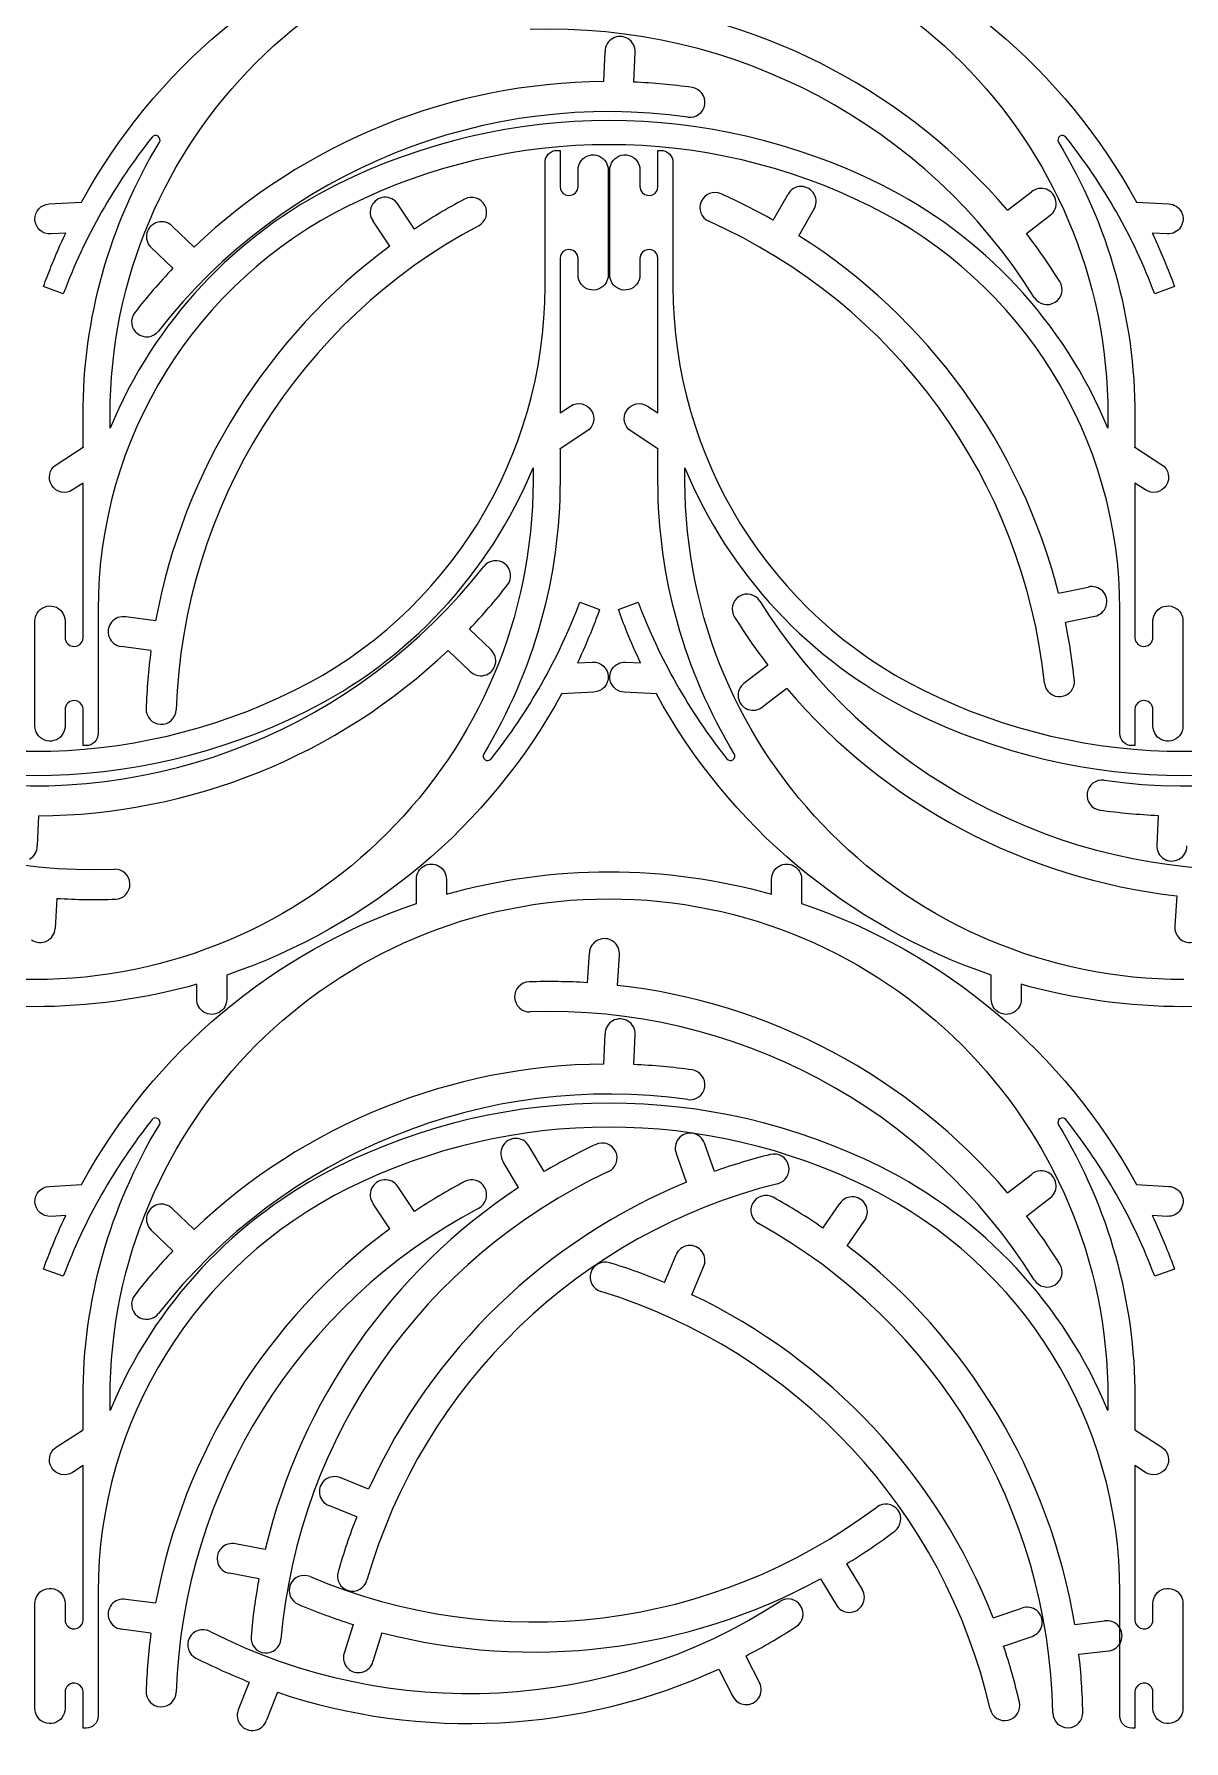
# Model space of a CAD drawing. Extents: x 3 to 3398, y -5 to 2267.
# Drawn here: x 2174 to 2716, y -5 to 800 of the extents above; entities that cross this region are included whole.
import ezdxf

# ---------------------------------------------------------------- set-up
doc = ezdxf.new("R2010")
doc.units = 0
doc.layers.add('Capa_1', color=7, linetype='CONTINUOUS')

msp = doc.modelspace()

# ---------------------------------------------------------------- linework, layer by layer
at = {"layer": 'Capa_1', "color": 7}
for points in [[(2442.357894, 777.524267), (2442.958306, 791.684768)], [(2456.533416, 777.278115), (2457.133829, 791.438616)], [(2420.313781, 745.1028), (2421.731106, 745.1028), (2421.731106, 735.181512)], [(2467.897143, 728.094898), (2467.897143, 735.181512), (2467.897143, 745.1028)], [(2414.644492, 680.882031), (2414.644492, 735.181512)], [(2474.983758, 739.43348), (2474.983758, 735.181512)], [(2632.774315, 716.843515), (2644.007826, 725.485766)], [(2353.03517, 707.983947), (2345.197581, 719.792947)], [(2522.25733, 712.15239), (2529.252075, 724.479344)], [(2534.409294, 704.849259), (2541.404038, 717.176215)], [(2249.179127, 699.474979), (2238.910515, 709.24411)], [(2341.422247, 699.850925), (2333.584658, 711.659925)], [(2641.697602, 705.826211), (2652.931113, 714.468463)], [(2188.60626, 706.067799), (2181.529523, 705.693852)], [(2708.089679, 705.694221), (2701.012957, 706.068196)], [(2239.153104, 689.450768), (2228.884495, 699.219899)], [(2421.731106, 694.079178), (2421.731106, 621.273827)], [(2187.458574, 677.491396), (2178.124598, 680.854164)], [(2711.494598, 680.854533), (2702.16062, 677.491764)], [(2462.951197, 624.488315), (2462.951395, 624.488712)], [(2462.951395, 624.488712), (2467.897143, 621.273827)], [(2680.08508, 620.209244), (2680.08508, 614.128844)], [(2692.840986, 620.208479), (2692.840986, 605.01115), (2692.842488, 605.036662), (2705.511483, 596.801364)], [(2434.401397, 612.60548), (2421.73239, 604.370183), (2421.730891, 604.395695)], [(2467.897143, 589.197997), (2467.897143, 604.395326), (2467.895641, 604.369814), (2455.226646, 612.605112)], [(2184.107708, 596.800996), (2196.776715, 605.036293), (2196.778215, 605.010781)], [(2196.777999, 515.327298), (2196.777999, 588.132649)], [(2480.653049, 589.197232), (2480.653049, 595.277632)], [(2697.786734, 584.917764), (2692.840986, 588.132649)], [(2697.786932, 584.918161), (2697.786734, 584.917764)], [(2431.050531, 531.91508), (2440.384507, 528.552312)], [(2449.243531, 528.551943), (2458.577509, 531.914712)], [(2656.874358, 536.290559), (2670.759485, 539.133716)], [(2203.864613, 528.524444), (2203.864613, 474.224964)], [(2231.013562, 523.160095), (2216.963931, 525.027749)], [(2660.064887, 522.47656), (2673.950014, 525.319717)], [(2378.946933, 519.251215), (2389.215542, 509.482084)], [(2228.794423, 509.157189), (2214.744792, 511.024845)], [(2368.920909, 509.227004), (2379.189521, 499.457874)], [(2429.902845, 503.338677), (2436.979582, 503.712624)], [(2452.64845, 503.712255), (2459.725172, 503.33828)], [(2519.697483, 502.319171), (2508.463972, 493.67692)], [(2528.62077, 491.301867), (2517.387259, 482.659616)], [(2437.727617, 489.559153), (2422.474824, 488.753036)], [(2692.840986, 481.311578), (2692.840986, 474.224964), (2692.840986, 464.303676), (2691.423663, 464.303676)], [(2198.195325, 464.303676), (2196.777999, 464.303676), (2196.777999, 474.224964)], [(2685.754371, 469.972996), (2685.754371, 474.224964)], [(2175.742143, 431.177716), (2175.14173, 417.017215)], [(2703.795644, 431.423868), (2703.195231, 417.263367)], [(2353.953591, 389.875377), (2353.953591, 401.347925)], [(2368.126822, 401.347925), (2368.126822, 394.261311)], [(2535.665836, 401.347925), (2535.665836, 389.875377)], [(2184.477482, 392.250521), (2183.594428, 378.104834)], [(2712.582911, 393.487462), (2711.699859, 379.341773)], [(2434.688579, 352.485768), (2435.571633, 366.631455)], [(2448.812174, 351.248827), (2449.695226, 365.394516)], [(2264.555514, 356.122006), (2264.555514, 344.649458)], [(2625.072293, 344.649458), (2625.072293, 356.122006)], [(2250.382283, 344.649458), (2250.382283, 351.736072)], [(2442.357894, 314.115174), (2442.958306, 328.275676)], [(2456.533416, 313.869022), (2457.133829, 328.029523)], [(2414.192734, 263.374648), (2406.983964, 275.577677)], [(2494.554559, 263.489969), (2489.806682, 276.844292)], [(2402.17005, 255.860588), (2394.96128, 268.063616)], [(2481.319016, 258.407999), (2476.571139, 271.762322)], [(2632.774315, 253.434422), (2644.007826, 262.076674)], [(2353.03517, 244.574854), (2345.197581, 256.383854)], [(2641.697602, 242.417118), (2652.931113, 251.05937)], [(2188.60626, 242.658706), (2181.529523, 242.284759)], [(2249.179127, 236.065886), (2238.910515, 245.835017)], [(2341.422247, 236.441832), (2333.584658, 248.250832)], [(2545.685885, 236.741826), (2553.728418, 248.412212)], [(2708.089679, 242.285128), (2701.012957, 242.659103)], [(2239.153104, 226.041675), (2228.884495, 235.810806)], [(2557.155068, 228.407332), (2565.1976, 240.077721)], [(2187.458574, 214.082303), (2178.124598, 217.445071)], [(2470.999586, 211.091778), (2476.439961, 224.179275)], [(2483.950979, 205.32399), (2489.391352, 218.411488)], [(2711.494598, 217.44544), (2702.16062, 214.082671)], [(2680.08508, 156.800151), (2680.08508, 150.719751)], [(2692.840986, 156.799386), (2692.840986, 141.602057), (2692.842488, 141.627569), (2705.511483, 133.392271)], [(2184.107708, 133.391903), (2196.776715, 141.6272), (2196.778215, 141.601689)], [(2196.777999, 51.918205), (2196.777999, 124.723556)], [(2697.786734, 121.508671), (2692.840986, 124.723556)], [(2697.786932, 121.509068), (2697.786734, 121.508671)], [(2331.444055, 113.676443), (2318.263602, 118.887579)], [(2325.903178, 100.626361), (2312.722727, 105.837499)], [(2282.664797, 85.190667), (2268.732175, 87.791111)], [(2279.715795, 71.323103), (2265.783174, 73.923549)], [(2556.82632, 78.35786), (2564.216555, 66.263867)], [(2203.864613, 65.115352), (2203.864613, 10.815871)], [(2544.547443, 71.270184), (2551.937681, 59.176191)], [(2231.013562, 59.751002), (2216.963931, 61.618656)], [(2626.044813, 52.945942), (2639.479964, 57.460031)], [(2324.121572, 49.786135), (2319.876563, 36.263554)], [(2664.462633, 49.816141), (2678.542726, 51.438261)], [(2228.794423, 45.748096), (2214.744792, 47.615752)], [(2337.750353, 45.879427), (2333.505344, 32.356847)], [(2630.895017, 39.623721), (2644.330168, 44.13781)], [(2509.28831, 34.90574), (2515.816908, 22.32569)], [(2666.437003, 35.776629), (2680.517096, 37.398749)], [(2496.544933, 28.691861), (2503.073534, 16.111811)], [(2275.157356, 22.636276), (2269.9794, 9.442753)], [(2288.48042, 17.78839), (2283.302464, 4.594866)], [(2692.840986, 17.902485), (2692.840986, 10.815871), (2692.840986, 0.894583), (2691.423663, 0.894583)], [(2198.195325, 0.894583), (2196.777999, 0.894583), (2196.777999, 10.815871)], [(2685.754371, 6.563903), (2685.754371, 10.815871)]]:
    msp.add_lwpolyline(points, dxfattribs=at)
for points in [[(2572.683502, 729.128662)], [(2588.054627, 480.277814)], [(2572.683502, 265.719569)]]:
    msp.add_lwpolyline(points, close=True, dxfattribs=at)
for points in [[(2209.533908, 620.209244), (2209.558608, 750.130895), (2314.887841, 855.440105), (2444.809494, 855.440105)], [(2444.809494, 855.440105), (2574.731147, 855.440105), (2680.06038, 750.130895), (2680.08508, 620.209244)], [(2196.034282, 720.65344), (2230.154564, 783.123167), (2286.528475, 830.469688), (2353.953591, 853.28447)], [(2535.665836, 853.28447), (2603.090802, 830.469727), (2659.464613, 783.123351), (2693.58491, 720.653808)], [(2632.774315, 716.843515), (2586.093907, 771.618978), (2520.326444, 806.588158), (2448.812174, 814.65792)], [(2645.399377, 675.683648), (2594.416625, 757.273103), (2503.779165, 805.465896), (2407.629248, 802.108268)], [(2446.559179, 797.911827), (2444.317036, 796.644161), (2442.938587, 794.260383), (2442.958306, 791.684768)], [(2453.751323, 797.786938), (2451.554544, 799.131684), (2448.801321, 799.179492), (2446.559179, 797.911827)], [(2457.133829, 791.438616), (2457.242958, 794.011994), (2455.948102, 796.442193), (2453.751323, 797.786938)], [(2482.003414, 760.738574), (2386.731184, 774.128211), (2291.552727, 735.673618), (2232.320843, 659.860267)], [(2442.357894, 777.524267), (2370.391866, 776.973989), (2301.32941, 749.070946), (2249.179127, 699.474979)], [(2483.975922, 774.77393), (2474.874427, 776.053057), (2465.716106, 776.888773), (2456.533416, 777.278115)], [(2490.005958, 766.770193), (2490.550575, 770.645407), (2487.851029, 774.228546), (2483.975922, 774.77393)], [(2572.683502, 729.128662), (2492.119468, 769.099614), (2397.499516, 769.099614), (2316.935483, 729.128662)], [(2482.003414, 760.738574), (2485.878736, 760.194723), (2489.461341, 762.894978), (2490.005958, 766.770193)], [(2567.644126, 718.971503), (2490.255031, 757.367243), (2399.363946, 757.367243), (2321.974851, 718.971503)], [(2229.294531, 751.325893), (2211.613433, 729.026946), (2197.500159, 704.119029), (2187.458574, 677.491396)], [(2196.778215, 620.208111), (2196.778222, 665.591673), (2209.23006, 710.105338), (2232.777809, 748.901874)], [(2232.174895, 751.750214), (2231.253351, 752.391518), (2229.991993, 752.205701), (2229.294531, 751.325893)], [(2232.777809, 748.901874), (2233.360465, 749.861576), (2233.09644, 751.108909), (2232.174895, 751.750214)], [(2657.444319, 751.750606), (2656.522769, 751.109309), (2656.258734, 749.861978), (2656.841382, 748.902271)], [(2656.841382, 748.902271), (2680.38914, 710.105727), (2692.840981, 665.592052), (2692.840986, 620.208479)], [(2660.32468, 751.326262), (2659.627225, 752.206076), (2658.365869, 752.391903), (2657.444319, 751.750606)], [(2702.16062, 677.491764), (2692.119041, 704.119397), (2678.005772, 729.027313), (2660.32468, 751.326262)], [(2414.644492, 739.43348), (2414.644484, 740.937074), (2415.241779, 742.379088), (2416.304978, 743.442292)], [(2416.304978, 743.442292), (2417.368176, 744.505497), (2418.810187, 745.102799), (2420.313781, 745.1028)], [(2430.235043, 735.890173), (2430.235064, 739.08077), (2432.367256, 741.877942), (2435.443795, 742.723409)], [(2435.443795, 742.723409), (2438.520334, 743.568877), (2441.782525, 742.254142), (2443.413029, 739.511632)], [(2446.215222, 739.511632), (2447.845728, 742.25414), (2451.107917, 743.568873), (2454.184455, 742.723406)], [(2454.184455, 742.723406), (2457.260993, 741.877939), (2459.393185, 739.080769), (2459.393206, 735.890173)], [(2467.897143, 745.1028), (2467.897143, 745.1028), (2469.314466, 745.1028), (2469.314466, 745.1028)], [(2469.314466, 745.1028), (2470.818061, 745.1028), (2472.260071, 744.505498), (2473.323271, 743.442293)], [(2473.323271, 743.442293), (2474.38647, 742.379089), (2474.983765, 740.937075), (2474.983758, 739.43348)], [(2414.644492, 735.181512), (2414.644492, 735.181512), (2414.644492, 739.43348), (2414.644492, 739.43348)], [(2421.731106, 735.181512), (2421.731106, 735.181512), (2421.731106, 728.094898), (2421.731106, 728.094898)], [(2430.235043, 728.094898), (2430.235043, 728.094898), (2430.235043, 735.890173), (2430.235043, 735.890173)], [(2443.413029, 739.511632), (2444.064441, 738.415957), (2444.408264, 737.164865), (2444.408272, 735.890173)], [(2444.408272, 735.890173), (2444.408272, 735.890173), (2444.408272, 686.283902), (2444.408272, 686.283902)], [(2445.219978, 735.890173), (2445.219987, 737.164866), (2445.56381, 738.415957), (2446.215222, 739.511632)], [(2445.219978, 686.283902), (2445.219978, 686.283902), (2445.219978, 735.890173), (2445.219978, 735.890173)], [(2459.393206, 735.890173), (2459.393206, 735.890173), (2459.393206, 728.094898), (2459.393206, 728.094898)], [(2474.983758, 735.181512), (2474.983758, 735.181512), (2474.983758, 680.882032), (2474.983758, 680.882031)], [(2316.935483, 729.128662), (2268.402474, 705.049541), (2230.244532, 664.192075), (2209.533908, 614.128844)], [(2421.731106, 728.094898), (2421.731107, 726.375138), (2422.767066, 724.824718), (2424.355916, 724.166595)], [(2424.355916, 724.166595), (2425.944767, 723.508471), (2427.773613, 723.87225), (2428.989667, 725.088302)], [(2428.989667, 725.088302), (2429.787067, 725.8857), (2430.235042, 726.967205), (2430.235043, 728.094898)], [(2459.393206, 728.094898), (2459.393207, 726.967206), (2459.841181, 725.885701), (2460.63858, 725.088302)], [(2460.63858, 725.088302), (2461.854634, 723.872248), (2463.683481, 723.508468), (2465.272333, 724.166591)], [(2465.272333, 724.166591), (2466.861184, 724.824715), (2467.897143, 726.375137), (2467.897143, 728.094898)], [(2497.657744, 724.571039), (2494.082458, 726.162022), (2489.894339, 724.553889), (2488.302649, 720.978918)], [(2522.25733, 712.15239), (2514.263646, 716.688296), (2506.054086, 720.832741), (2497.657744, 724.571039)], [(2535.484717, 728.070663), (2532.909111, 728.094357), (2530.52319, 726.719562), (2529.252075, 724.479344)], [(2541.650234, 724.365289), (2540.420549, 726.628513), (2538.060323, 728.046969), (2535.484717, 728.070663)], [(2680.08508, 614.128844), (2659.374455, 664.192075), (2621.216512, 705.049542), (2572.683502, 729.128662)], [(2651.092626, 726.730014), (2648.680316, 727.632756), (2645.968186, 727.156445), (2644.007826, 725.485766)], [(2655.619977, 721.140235), (2655.238049, 723.687452), (2653.504936, 725.827273), (2651.092626, 726.730014)], [(2174.083956, 712.396844), (2173.877499, 716.303193), (2176.875292, 719.638003), (2180.781488, 719.847323)], [(2180.781488, 719.847323), (2180.781488, 719.847323), (2196.034282, 720.65344), (2196.034282, 720.65344)], [(2321.974851, 718.971503), (2249.626542, 683.07669), (2203.864604, 609.287774), (2203.864613, 528.524444)], [(2332.837651, 718.814261), (2331.768835, 716.4708), (2332.054796, 713.732051), (2333.584658, 711.659925)], [(2338.729626, 722.94066), (2336.161973, 722.737348), (2333.906468, 721.157722), (2332.837651, 718.814261)], [(2345.197581, 719.792947), (2343.773275, 721.938998), (2341.297279, 723.143973), (2338.729626, 722.94066)], [(2376.708547, 722.088319), (2368.593431, 717.77343), (2360.692972, 713.066412), (2353.03517, 707.983947)], [(2386.291428, 719.157526), (2384.454238, 722.612758), (2380.164143, 723.924825), (2376.708547, 722.088319)], [(2383.36253, 709.574066), (2386.817399, 711.411939), (2388.128617, 715.702294), (2386.291428, 719.157526)], [(2488.302649, 720.978918), (2486.71096, 717.403947), (2488.318264, 713.215509), (2491.89292, 711.623113)], [(2541.404038, 717.176215), (2542.785673, 719.350011), (2542.87992, 722.102065), (2541.650234, 724.365289)], [(2685.754371, 528.524445), (2685.754379, 609.287776), (2639.992438, 683.076692), (2567.644126, 718.971503)], [(2652.931113, 714.468463), (2654.972581, 716.039), (2656.001904, 718.593019), (2655.619977, 721.140235)], [(2693.58491, 720.653808), (2693.58491, 720.653808), (2708.837713, 719.84772), (2708.837713, 719.84772)], [(2708.837713, 719.84772), (2711.365992, 719.714096), (2713.630931, 718.241802), (2714.779349, 715.985437)], [(2181.529523, 705.693852), (2177.623024, 705.490259), (2174.290413, 708.490496), (2174.083956, 712.396844)], [(2231.994548, 711.222188), (2229.501064, 710.576552), (2227.553751, 708.629591), (2226.907666, 706.136224)], [(2238.910515, 709.24411), (2237.135538, 711.110594), (2234.488032, 711.867823), (2231.994548, 711.222188)], [(2383.36253, 709.574066), (2298.415446, 664.406898), (2244.017499, 577.351986), (2240.659868, 481.202069)], [(2650.178391, 493.761853), (2640.12186, 589.443336), (2579.78378, 672.491579), (2491.89292, 711.623113)], [(2714.405332, 708.908687), (2713.025471, 706.785945), (2710.617958, 705.560597), (2708.089679, 705.694221)], [(2714.779349, 715.985437), (2715.927768, 713.729071), (2715.785193, 711.031429), (2714.405332, 708.908687)], [(2181.650761, 690.129323), (2183.80571, 695.512033), (2186.125301, 700.827359), (2188.60626, 706.067799)], [(2226.907666, 706.136224), (2226.26158, 703.642856), (2227.018331, 700.995214), (2228.884495, 699.219899)], [(2656.874358, 536.290559), (2638.930268, 605.985763), (2595.148344, 666.246412), (2534.409294, 704.849259)], [(2657.418987, 683.194372), (2652.548527, 690.988729), (2647.301867, 698.541598), (2641.697602, 705.826211)], [(2701.012957, 706.068196), (2703.291567, 701.255133), (2705.434096, 696.378816), (2707.437994, 691.445052)], [(2341.422247, 699.850925), (2283.523953, 657.105172), (2244.05225, 593.937242), (2231.013562, 523.160095)], [(2424.355955, 698.007412), (2422.767113, 697.349311), (2421.731142, 695.798922), (2421.731106, 694.079178)], [(2428.989667, 697.085688), (2427.773623, 698.30173), (2425.944798, 698.665514), (2424.355955, 698.007412)], [(2430.235043, 694.079178), (2430.23502, 695.206841), (2429.787046, 696.288311), (2428.989667, 697.085688)], [(2430.235043, 686.283902), (2430.235043, 686.283902), (2430.235043, 694.079178), (2430.235043, 694.079178)], [(2460.63858, 697.085688), (2459.841202, 696.28831), (2459.393229, 695.206841), (2459.393206, 694.079178)], [(2459.393206, 694.079178), (2459.393206, 694.079178), (2459.393206, 686.283902), (2459.393206, 686.283902)], [(2465.272294, 698.007415), (2463.68345, 698.665517), (2461.854623, 698.301732), (2460.63858, 697.085688)], [(2467.897143, 694.079178), (2467.897109, 695.798923), (2466.861137, 697.349313), (2465.272294, 698.007415)], [(2467.897143, 621.273827), (2467.897143, 621.273827), (2467.897143, 694.079178), (2467.897143, 694.079178)], [(2178.124598, 680.854164), (2179.245778, 683.966221), (2180.421345, 687.058414), (2181.650761, 690.129323)], [(2239.153104, 689.450768), (2232.818087, 682.791865), (2226.810676, 675.828796), (2221.152163, 668.586238)], [(2435.443768, 679.450617), (2432.367222, 680.2961), (2430.235038, 683.093295), (2430.235043, 686.283902)], [(2444.408272, 686.283902), (2444.408274, 685.009191), (2444.064451, 683.758079), (2443.413029, 682.662387)], [(2446.215222, 682.662387), (2445.5638, 683.758078), (2445.219977, 685.009191), (2445.219978, 686.283902)], [(2459.393206, 686.283902), (2459.39321, 683.093296), (2457.261027, 680.296103), (2454.184482, 679.45062)], [(2707.437994, 691.445052), (2708.860684, 687.942284), (2710.213157, 684.411405), (2711.494598, 680.854533)], [(2296.534255, 490.434973), (2368.882564, 526.329786), (2414.644501, 600.118702), (2414.644492, 680.882031)], [(2443.413029, 682.662387), (2441.782519, 679.919868), (2438.520314, 678.605134), (2435.443768, 679.450617)], [(2454.184482, 679.45062), (2451.107937, 678.605138), (2447.845733, 679.91987), (2446.215222, 682.662387)], [(2474.983758, 680.882031), (2474.98375, 600.1187), (2520.745691, 526.329784), (2593.094003, 490.434973)], [(2655.163802, 673.430394), (2658.482461, 675.504133), (2659.49207, 679.875303), (2657.418987, 683.194372)], [(2221.152163, 668.586238), (2218.743499, 665.502047), (2219.290666, 661.04929), (2222.37438, 658.640016)], [(2645.399377, 675.683648), (2647.473773, 672.365399), (2651.845142, 671.356655), (2655.163802, 673.430394)], [(2222.37438, 658.640016), (2225.458095, 656.230743), (2229.91096, 656.777029), (2232.320843, 659.860267)], [(2196.778215, 605.010781), (2196.778215, 605.010781), (2196.778215, 620.208111), (2196.778215, 620.208111)], [(2209.533908, 614.128844), (2209.533908, 614.128844), (2209.533908, 620.209244), (2209.533908, 620.209244)], [(2421.731106, 621.273827), (2421.731106, 621.273827), (2426.67684, 624.488712), (2426.67684, 624.488712)], [(2426.67684, 624.488712), (2429.958026, 626.614767), (2434.341156, 625.681775), (2436.472023, 622.403712)], [(2436.472023, 622.403712), (2438.60289, 619.125648), (2437.67633, 614.741155), (2434.401397, 612.60548)], [(2455.226646, 612.605112), (2451.956036, 614.742497), (2451.03238, 619.123775), (2453.161786, 622.399585)], [(2453.161786, 622.399585), (2455.291192, 625.675396), (2459.670205, 626.60973), (2462.951197, 624.488315)], [(2421.730891, 604.395695), (2421.730891, 604.395695), (2421.730891, 589.198365), (2421.730891, 589.198365)], [(2182.037082, 587.002764), (2179.906215, 590.280827), (2180.832775, 594.665321), (2184.107708, 596.800996)], [(2705.511483, 596.801364), (2708.782093, 594.663979), (2709.705749, 590.282701), (2707.576343, 587.006891)], [(2173.699612, 353.966371), (2043.777959, 353.966371), (1938.448726, 459.275581), (1938.424025, 589.197232)], [(2408.975198, 589.197232), (2408.950497, 459.275581), (2303.621264, 353.966371), (2173.699612, 353.966371)], [(2196.777999, 588.132649), (2196.777999, 588.132649), (2191.832265, 584.917764), (2191.832265, 584.917764)], [(2301.573623, 480.277814), (2350.106632, 504.356934), (2388.264573, 545.214401), (2408.975198, 595.277632)], [(2421.730891, 589.198365), (2421.730883, 543.814803), (2409.279045, 499.301138), (2385.731296, 460.504602)], [(2408.975198, 595.277632), (2408.975198, 595.277632), (2408.975198, 589.197232), (2408.975198, 589.197232)], [(2503.896747, 460.504205), (2480.348989, 499.300749), (2467.897148, 543.814424), (2467.897143, 589.197997)], [(2480.653049, 595.277632), (2501.363674, 545.214401), (2539.521617, 504.356934), (2588.054627, 480.277814)], [(2715.928635, 353.966371), (2586.006982, 353.966371), (2480.677749, 459.275581), (2480.653049, 589.197232)], [(2692.840986, 588.132649), (2692.840986, 588.132649), (2692.840986, 515.327298), (2692.840986, 515.327298)], [(2191.832265, 584.917764), (2188.551079, 582.791709), (2184.167949, 583.724701), (2182.037082, 587.002764)], [(2707.576343, 587.006891), (2705.446937, 583.73108), (2701.067924, 582.796746), (2697.786932, 584.918161)], [(2136.096622, 447.96341), (2231.368852, 434.573773), (2326.54731, 473.028366), (2385.779193, 548.841717)], [(2395.725656, 550.061967), (2392.641941, 552.47124), (2388.189076, 551.924955), (2385.779193, 548.841717)], [(2396.947874, 540.115745), (2399.356537, 543.199937), (2398.809371, 547.652694), (2395.725656, 550.061967)], [(2678.325646, 447.96341), (2773.597876, 434.573773), (2868.776333, 473.028366), (2928.008217, 548.841717)], [(2378.946933, 519.251215), (2385.28195, 525.910118), (2391.28936, 532.873187), (2396.947874, 540.115745)], [(2677.672703, 537.146267), (2675.900269, 539.015132), (2673.253822, 539.775947), (2670.759485, 539.133716)], [(1973.766684, 532.461734), (2024.749436, 450.872279), (2115.386897, 402.679487), (2211.536813, 406.037114)], [(2389.214574, 458.080583), (2406.895672, 480.37953), (2421.008947, 505.287447), (2431.050531, 531.91508)], [(2458.577509, 531.914712), (2468.619088, 505.287079), (2482.732357, 480.379163), (2500.413449, 458.080214)], [(2506.231283, 534.714988), (2502.912624, 532.641249), (2501.903015, 528.270079), (2503.976098, 524.95101)], [(2515.995708, 532.461734), (2513.921312, 535.779983), (2509.549943, 536.788728), (2506.231283, 534.714988)], [(2515.995708, 532.461734), (2566.97846, 450.872279), (2657.61592, 402.679487), (2753.765837, 406.037114)], [(2679.291461, 530.137546), (2680.064813, 532.594395), (2679.445137, 535.277401), (2677.672703, 537.146267)], [(2174.100833, 523.122574), (2174.100831, 524.397285), (2174.444654, 525.648397), (2175.096076, 526.744089)], [(2175.096076, 526.744089), (2176.726586, 529.486608), (2179.988792, 530.801341), (2183.065338, 529.955859)], [(2183.065338, 529.955859), (2186.141884, 529.110376), (2188.274067, 526.313181), (2188.274062, 523.122574)], [(2216.963931, 525.027749), (2214.430852, 525.494461), (2211.843886, 524.550907), (2210.20611, 522.562944)], [(2440.384507, 528.552312), (2439.263327, 525.440255), (2438.08776, 522.348062), (2436.858345, 519.277153)], [(2453.300135, 517.961424), (2451.877444, 521.464191), (2450.524972, 524.995071), (2449.243531, 528.551943)], [(2503.976098, 524.95101), (2508.846558, 517.156653), (2514.093218, 509.603784), (2519.697483, 502.319171)], [(2673.950014, 525.319717), (2676.473352, 525.836386), (2678.51811, 527.680697), (2679.291461, 530.137546)], [(2685.754371, 474.224964), (2685.754371, 474.224964), (2685.754371, 528.524444), (2685.754371, 528.524445)], [(2701.344923, 523.122574), (2701.344919, 526.31318), (2703.477102, 529.110373), (2706.553647, 529.955856)], [(2706.553647, 529.955856), (2709.630192, 530.801338), (2712.892396, 529.486606), (2714.522907, 526.744089)], [(2714.522907, 526.744089), (2715.174329, 525.648397), (2715.518152, 524.397285), (2715.518151, 523.122574)], [(2174.100833, 473.516303), (2174.100833, 473.516303), (2174.100833, 523.122574), (2174.100833, 523.122574)], [(2188.274062, 523.122574), (2188.274062, 523.122574), (2188.274062, 515.327298), (2188.274062, 515.327298)], [(2188.274062, 515.327298), (2188.274086, 514.199635), (2188.722059, 513.118165), (2189.519438, 512.320788)], [(2194.15315, 511.399064), (2195.741993, 512.057165), (2196.777964, 513.607554), (2196.777999, 515.327298)], [(2210.20611, 522.562944), (2208.568334, 520.574981), (2208.13732, 517.855255), (2209.08019, 515.458318)], [(2209.08019, 515.458318), (2210.023061, 513.061382), (2212.191531, 511.364201), (2214.744792, 511.024845)], [(2436.858345, 519.277153), (2434.703395, 513.894443), (2432.383804, 508.579117), (2429.902845, 503.338677)], [(2459.725172, 503.33828), (2457.446562, 508.151343), (2455.304033, 513.02766), (2453.300135, 517.961424)], [(2664.27403, 495.243397), (2663.31331, 504.383987), (2661.908604, 513.472445), (2660.064887, 522.47656)], [(2692.840986, 515.327298), (2692.84102, 513.607553), (2693.876992, 512.057163), (2695.465835, 511.399061)], [(2700.099549, 512.320788), (2700.896927, 513.118165), (2701.3449, 514.199635), (2701.344923, 515.327298)], [(2701.344923, 515.327298), (2701.344923, 515.327298), (2701.344923, 523.122574), (2701.344923, 523.122574)], [(2715.518151, 523.122574), (2715.518151, 523.122574), (2715.518151, 473.516303), (2715.518151, 473.516303)], [(2175.742143, 431.177716), (2247.70817, 431.727994), (2316.770626, 459.631038), (2368.920909, 509.227004)], [(2189.519438, 512.320788), (2190.735482, 511.104746), (2192.564307, 510.740962), (2194.15315, 511.399064)], [(2228.794423, 509.157189), (2227.583291, 500.046394), (2226.815983, 490.882086), (2226.495219, 481.696742)], [(2391.192371, 502.56576), (2391.838456, 505.059127), (2391.081705, 507.70677), (2389.215542, 509.482084)], [(2695.465835, 511.399061), (2697.054679, 510.740959), (2698.883506, 511.104744), (2700.099549, 512.320788)], [(2379.189521, 499.457874), (2380.964498, 497.59139), (2383.612004, 496.834161), (2386.105488, 497.479796)], [(2386.105488, 497.479796), (2388.598973, 498.125431), (2390.546285, 500.072392), (2391.192371, 502.56576)], [(2436.979582, 503.712624), (2440.886081, 503.916217), (2444.218692, 500.91598), (2444.425149, 497.009632)], [(2445.95878, 493.421039), (2444.810361, 495.677405), (2444.952936, 498.375047), (2446.332797, 500.497789)], [(2446.332797, 500.497789), (2447.712658, 502.620531), (2450.120171, 503.845879), (2452.64845, 503.712255)], [(2444.425149, 497.009632), (2444.631607, 493.103283), (2441.633813, 489.768473), (2437.727617, 489.559153)], [(2451.900416, 489.558756), (2449.372137, 489.692379), (2447.107198, 491.164674), (2445.95878, 493.421039)], [(2508.463972, 493.67692), (2506.422504, 492.106382), (2505.393181, 489.552363), (2505.775108, 487.005147)], [(2528.62077, 491.301867), (2575.301178, 436.526404), (2641.068641, 401.557224), (2712.582911, 393.487462)], [(2650.178391, 493.761853), (2650.588221, 489.870075), (2654.074977, 487.047139), (2657.966836, 487.456199)], [(2657.966836, 487.456199), (2661.858695, 487.865259), (2664.68232, 491.351457), (2664.27403, 495.243397)], [(2050.86498, 490.434973), (2128.254075, 452.039233), (2219.14516, 452.039233), (2296.534255, 490.434973)], [(2189.519438, 484.318174), (2188.722038, 483.520775), (2188.274063, 482.439271), (2188.274062, 481.311578)], [(2194.153189, 485.239881), (2192.564339, 485.898005), (2190.735493, 485.534226), (2189.519438, 484.318174)], [(2196.777999, 481.311578), (2196.777998, 483.031338), (2195.74204, 484.581758), (2194.153189, 485.239881)], [(2422.474824, 488.753036), (2388.354541, 426.283309), (2331.98063, 378.936788), (2264.555514, 356.122006)], [(2467.153219, 488.752668), (2467.153219, 488.752668), (2451.900416, 489.558756), (2451.900416, 489.558756)], [(2625.072293, 356.122006), (2557.647327, 378.936749), (2501.273516, 426.283125), (2467.153219, 488.752668)], [(2505.775108, 487.005147), (2506.157036, 484.457931), (2507.89015, 482.318109), (2510.302459, 481.415368)], [(2593.094003, 490.434973), (2670.483098, 452.039233), (2761.374183, 452.039233), (2838.763278, 490.434973)], [(2695.465796, 485.239884), (2693.876945, 484.581761), (2692.840986, 483.031339), (2692.840986, 481.311578)], [(2700.099549, 484.318174), (2698.883495, 485.534228), (2697.054648, 485.898008), (2695.465796, 485.239884)], [(2701.344923, 481.311578), (2701.344922, 482.43927), (2700.896948, 483.520775), (2700.099549, 484.318174)], [(2045.825603, 480.277814), (2126.389637, 440.306862), (2221.009589, 440.306862), (2301.573623, 480.277814)], [(2188.274062, 481.311578), (2188.274062, 481.311578), (2188.274062, 473.516303), (2188.274062, 473.516303)], [(2196.777999, 474.224964), (2196.777999, 474.224964), (2196.777999, 481.311578), (2196.777999, 481.311578)], [(2226.495219, 481.696742), (2226.359411, 477.785802), (2229.419343, 474.505062), (2233.330256, 474.368481)], [(2233.330256, 474.368481), (2237.241169, 474.2319), (2240.522514, 477.291183), (2240.659868, 481.202069)], [(2510.302459, 481.415368), (2512.714769, 480.512627), (2515.426899, 480.988937), (2517.387259, 482.659616)], [(2588.054627, 480.277814), (2668.618661, 440.306862), (2763.238613, 440.306862), (2843.802646, 480.277814)], [(2701.344923, 473.516303), (2701.344923, 473.516303), (2701.344923, 481.311578), (2701.344923, 481.311578)], [(2175.096076, 469.894844), (2174.444664, 470.990519), (2174.100842, 472.241611), (2174.100833, 473.516303)], [(2183.06531, 466.683066), (2179.988771, 465.837599), (2176.726581, 467.152334), (2175.096076, 469.894844)], [(2188.274062, 473.516303), (2188.274042, 470.325706), (2186.141849, 467.528534), (2183.06531, 466.683066)], [(2203.864613, 469.972996), (2203.864621, 468.469402), (2203.267326, 467.027388), (2202.204127, 465.964184)], [(2203.864613, 474.224964), (2203.864613, 474.224964), (2203.864613, 469.972996), (2203.864613, 469.972996)], [(2687.414858, 465.964183), (2686.351659, 467.027387), (2685.754364, 468.469401), (2685.754371, 469.972996)], [(2706.553674, 466.68307), (2703.477136, 467.528537), (2701.344944, 470.325707), (2701.344923, 473.516303)], [(2714.522907, 469.894844), (2712.892401, 467.152336), (2709.630212, 465.837603), (2706.553674, 466.68307)], [(2715.518151, 473.516303), (2715.518142, 472.24161), (2715.174319, 470.990519), (2714.522907, 469.894844)], [(2202.204127, 465.964184), (2201.140929, 464.900979), (2199.698919, 464.303677), (2198.195325, 464.303676)], [(2385.731296, 460.504602), (2385.14864, 459.5449), (2385.412666, 458.297567), (2386.33421, 457.656262)], [(2503.293809, 457.65587), (2504.215359, 458.297167), (2504.479395, 459.544498), (2503.896747, 460.504205)], [(2691.423663, 464.303676), (2689.920068, 464.303676), (2688.478058, 464.900978), (2687.414858, 465.964183)], [(2386.33421, 457.656262), (2387.255755, 457.014958), (2388.517112, 457.200775), (2389.214574, 458.080583)], [(2500.413449, 458.080214), (2501.110904, 457.2004), (2502.372259, 457.014573), (2503.293809, 457.65587)], [(2678.325646, 447.96341), (2674.450324, 448.50726), (2670.867719, 445.807005), (2670.323102, 441.931791)], [(2670.323102, 441.931791), (2669.778485, 438.056576), (2672.478031, 434.473437), (2676.353138, 433.928054)], [(2676.353138, 433.928054), (2685.454633, 432.648927), (2694.612954, 431.813211), (2703.795644, 431.423868)], [(2171.540858, 410.790157), (2173.783, 412.057822), (2175.161449, 414.4416), (2175.14173, 417.017215)], [(2703.195231, 417.263367), (2703.086102, 414.68999), (2704.380958, 412.259791), (2706.577737, 410.915045)], [(2706.577737, 410.915045), (2708.774516, 409.5703), (2711.527739, 409.522491), (2713.769881, 410.790157)], [(2713.769881, 410.790157), (2716.012024, 412.057822), (2717.390473, 414.4416), (2717.370754, 417.017215)], [(2218.865043, 399.202043), (2218.72848, 403.112957), (2215.447754, 406.172904), (2211.536813, 406.037114)], [(2353.953591, 401.347925), (2353.953591, 403.879729), (2355.304292, 406.219212), (2357.496899, 407.485114)], [(2357.496899, 407.485114), (2359.689505, 408.751016), (2362.390908, 408.751016), (2364.583514, 407.485114)], [(2364.583514, 407.485114), (2366.776121, 406.219212), (2368.126822, 403.879729), (2368.126822, 401.347925)], [(2368.126822, 394.261311), (2418.277587, 408.353545), (2471.341843, 408.353545), (2521.492608, 394.261311)], [(2521.492608, 401.347925), (2521.492608, 403.879728), (2522.843309, 406.219211), (2525.035915, 407.485113)], [(2525.035915, 407.485113), (2527.228521, 408.751014), (2529.929923, 408.751014), (2532.122529, 407.485113)], [(2532.122529, 407.485113), (2534.315135, 406.219211), (2535.665836, 403.879728), (2535.665836, 401.347925)], [(2212.031421, 391.872462), (2215.942308, 392.009799), (2219.001606, 395.291129), (2218.865043, 399.202043)], [(2521.492608, 394.261311), (2521.492608, 394.261311), (2521.492608, 401.347925), (2521.492608, 401.347925)], [(2184.477482, 392.250521), (2193.650568, 391.677877), (2202.846077, 391.551708), (2212.031421, 391.872462)], [(2196.034282, 257.244347), (2230.154564, 319.714074), (2286.528475, 367.060595), (2353.953591, 389.875377)], [(2209.533908, 156.800151), (2209.558608, 286.721802), (2314.887841, 392.031012), (2444.809494, 392.031012)], [(2444.809494, 392.031012), (2574.731147, 392.031012), (2680.06038, 286.721802), (2680.08508, 156.800151)], [(2535.665836, 389.875377), (2603.090802, 367.060634), (2659.464613, 319.714258), (2693.58491, 257.244715)], [(2711.699859, 379.341773), (2711.410983, 376.782309), (2712.532696, 374.267464), (2714.630062, 372.772351)], [(2172.401038, 372.772351), (2174.498404, 371.277237), (2177.241571, 371.036992), (2179.566897, 372.144767)], [(2179.566897, 372.144767), (2181.892224, 373.252543), (2183.434005, 375.53412), (2183.594428, 378.104834)], [(2439.599164, 372.591522), (2437.273838, 371.483747), (2435.732056, 369.20217), (2435.571633, 366.631455)], [(2446.765023, 371.963939), (2444.667657, 373.459052), (2441.92449, 373.699297), (2439.599164, 372.591522)], [(2449.695226, 365.394516), (2449.984102, 367.95398), (2448.862389, 370.468825), (2446.765023, 371.963939)], [(2714.630062, 372.772351), (2716.727428, 371.277237), (2719.470595, 371.036992), (2721.795921, 372.144767)], [(2250.382283, 351.736072), (2200.231518, 337.643838), (2147.167262, 337.643838), (2097.016498, 351.736072)], [(2407.13464, 352.863827), (2403.223753, 352.726491), (2400.164455, 349.44516), (2400.301019, 345.534246)], [(2434.688579, 352.485768), (2425.515493, 353.058412), (2416.319984, 353.184581), (2407.13464, 352.863827)], [(2632.774315, 253.434422), (2586.093907, 308.209885), (2520.326444, 343.179066), (2448.812174, 351.248827)], [(2792.611307, 351.736072), (2742.460542, 337.643838), (2689.396286, 337.643838), (2639.245521, 351.736072)], [(2639.245521, 351.736072), (2639.245521, 351.736072), (2639.245521, 344.649458), (2639.245521, 344.649458)], [(2253.925591, 338.512269), (2251.732984, 339.778171), (2250.382283, 342.117654), (2250.382283, 344.649458)], [(2261.012207, 338.512269), (2258.8196, 337.246367), (2256.118197, 337.246367), (2253.925591, 338.512269)], [(2264.555514, 344.649458), (2264.555514, 342.117654), (2263.204813, 339.778171), (2261.012207, 338.512269)], [(2400.301019, 345.534246), (2400.437582, 341.623333), (2403.718307, 338.563386), (2407.629248, 338.699175)], [(2645.399377, 212.274555), (2594.416625, 293.86401), (2503.779165, 342.056803), (2407.629248, 338.699175)], [(2628.6156, 338.51227), (2626.422994, 339.778172), (2625.072293, 342.117655), (2625.072293, 344.649458)], [(2635.702214, 338.51227), (2633.509608, 337.246369), (2630.808206, 337.246369), (2628.6156, 338.51227)], [(2639.245521, 344.649458), (2639.245521, 342.117655), (2637.89482, 339.778172), (2635.702214, 338.51227)], [(2446.559179, 334.502734), (2444.317036, 333.235068), (2442.938587, 330.85129), (2442.958306, 328.275676)], [(2453.751323, 334.377845), (2451.554544, 335.722591), (2448.801321, 335.7704), (2446.559179, 334.502734)], [(2457.133829, 328.029523), (2457.242958, 330.602901), (2455.948102, 333.0331), (2453.751323, 334.377845)], [(2442.357894, 314.115174), (2370.391866, 313.564896), (2301.32941, 285.661853), (2249.179127, 236.065886)], [(2482.003414, 297.329481), (2386.731184, 310.719118), (2291.552727, 272.264525), (2232.320843, 196.451174)], [(2483.975922, 311.364837), (2474.874427, 312.643964), (2465.716106, 313.47968), (2456.533416, 313.869022)], [(2490.005958, 303.3611), (2490.550575, 307.236314), (2487.851029, 310.819453), (2483.975922, 311.364837)], [(2572.683502, 265.719569), (2492.119468, 305.690521), (2397.499516, 305.690521), (2316.935483, 265.719569)], [(2482.003414, 297.329481), (2485.878736, 296.78563), (2489.461341, 299.485885), (2490.005958, 303.3611)], [(2567.644126, 255.56241), (2490.255031, 293.95815), (2399.363946, 293.95815), (2321.974851, 255.56241)], [(2229.294531, 287.9168), (2211.613433, 265.617853), (2197.500159, 240.709936), (2187.458574, 214.082303)], [(2196.778215, 156.799018), (2196.778222, 202.18258), (2209.23006, 246.696245), (2232.777809, 285.492781)], [(2232.174895, 288.341121), (2231.253351, 288.982425), (2229.991993, 288.796608), (2229.294531, 287.9168)], [(2232.777809, 285.492781), (2233.360465, 286.452483), (2233.09644, 287.699816), (2232.174895, 288.341121)], [(2484.29237, 281.463264), (2481.751803, 281.887171), (2479.181147, 280.900132), (2477.577137, 278.884858)], [(2657.444319, 288.341513), (2656.522769, 287.700216), (2656.258734, 286.452885), (2656.841382, 285.493178)], [(2656.841382, 285.493178), (2680.38914, 246.696634), (2692.840981, 202.182959), (2692.840986, 156.799386)], [(2660.32468, 287.917169), (2659.627225, 288.796983), (2658.365869, 288.98281), (2657.444319, 288.341513)], [(2702.16062, 214.082671), (2692.119041, 240.710304), (2678.005772, 265.61822), (2660.32468, 287.917169)], [(2394.589751, 275.247244), (2393.399744, 272.962936), (2393.541969, 270.212974), (2394.96128, 268.063616)], [(2400.689624, 279.059605), (2398.114848, 278.990961), (2395.779758, 277.531552), (2394.589751, 275.247244)], [(2406.983964, 275.577677), (2405.673933, 277.795333), (2403.264399, 279.128249), (2400.689624, 279.059605)], [(2438.571878, 276.220636), (2430.242046, 272.336402), (2422.106053, 268.049342), (2414.192734, 263.374648)], [(2447.988228, 272.792298), (2446.334401, 276.338951), (2442.118859, 277.873761), (2438.571878, 276.220636)], [(2477.577137, 278.884858), (2475.973127, 276.869583), (2475.588021, 274.143007), (2476.571139, 271.762322)], [(2489.806682, 276.844292), (2488.94387, 279.27117), (2486.832938, 281.039357), (2484.29237, 281.463264)], [(2316.935483, 265.719569), (2268.402474, 241.640449), (2230.244532, 200.782982), (2209.533908, 150.719751)], [(2444.561752, 263.37527), (2448.108078, 265.029798), (2449.642054, 269.245644), (2447.988228, 272.792298)], [(2520.93692, 271.44818), (2512.018983, 269.224717), (2503.214462, 266.568843), (2494.554559, 263.489969)], [(2529.526107, 266.286106), (2528.579399, 270.083163), (2524.734164, 272.394137), (2520.93692, 271.44818)], [(2524.365732, 257.695898), (2528.162601, 258.643357), (2530.472815, 262.489049), (2529.526107, 266.286106)], [(2680.08508, 150.719751), (2659.374455, 200.782982), (2621.216512, 241.640449), (2572.683502, 265.719569)], [(2444.561752, 263.37527), (2357.367076, 222.716094), (2298.487284, 138.627661), (2290.101822, 42.785268)], [(2524.365732, 257.695898), (2431.014931, 234.421274), (2357.172097, 163.112576), (2330.653109, 70.6311)], [(2481.319016, 258.407999), (2414.799319, 230.939074), (2361.218208, 179.196758), (2331.444055, 113.676443)], [(2338.729626, 259.531567), (2336.161973, 259.328255), (2333.906468, 257.748629), (2332.837651, 255.405168)], [(2345.197581, 256.383854), (2343.773275, 258.529905), (2341.297279, 259.73488), (2338.729626, 259.531567)], [(2376.708547, 258.679226), (2368.593431, 254.364337), (2360.692972, 249.657319), (2353.03517, 244.574854)], [(2386.291428, 255.748433), (2384.454238, 259.203665), (2380.164143, 260.515732), (2376.708547, 258.679226)], [(2651.092626, 263.320921), (2648.680316, 264.223663), (2645.968186, 263.747352), (2644.007826, 262.076674)], [(2655.619977, 257.731142), (2655.238049, 260.278359), (2653.504936, 262.41818), (2651.092626, 263.320921)], [(2652.931113, 251.05937), (2654.972581, 252.629907), (2656.001904, 255.183926), (2655.619977, 257.731142)], [(2174.083956, 248.987751), (2173.877499, 252.8941), (2176.875292, 256.22891), (2180.781488, 256.43823)], [(2180.781488, 256.43823), (2180.781488, 256.43823), (2196.034282, 257.244347), (2196.034282, 257.244347)], [(2321.974851, 255.56241), (2249.626542, 219.667597), (2203.864604, 145.878681), (2203.864613, 65.115352)], [(2402.17005, 255.860588), (2342.113826, 216.203787), (2299.39005, 155.188366), (2282.664797, 85.190667)], [(2332.837651, 255.405168), (2331.768835, 253.061707), (2332.054796, 250.322958), (2333.584658, 248.250832)], [(2383.36253, 246.164973), (2386.817399, 248.002846), (2388.128617, 252.293201), (2386.291428, 255.748433)], [(2522.262315, 251.257296), (2518.839304, 253.153843), (2514.526959, 251.916864), (2512.629735, 248.494228)], [(2545.685885, 236.741826), (2538.117967, 241.957193), (2530.300876, 246.801406), (2522.262315, 251.257296)], [(2560.250358, 251.446632), (2557.686618, 251.694724), (2555.189951, 250.533116), (2553.728418, 248.412212)], [(2566.069454, 247.217978), (2565.041709, 249.579767), (2562.814097, 251.198541), (2560.250358, 251.446632)], [(2685.754371, 65.115352), (2685.754379, 145.878683), (2639.992438, 219.667599), (2567.644126, 255.56241)], [(2693.58491, 257.244715), (2693.58491, 257.244715), (2708.837713, 256.438627), (2708.837713, 256.438627)], [(2708.837713, 256.438627), (2711.365992, 256.305004), (2713.630931, 254.832709), (2714.779349, 252.576344)], [(2714.779349, 252.576344), (2715.927768, 250.319978), (2715.785193, 247.622336), (2714.405332, 245.499594)], [(2181.529523, 242.284759), (2177.623024, 242.081166), (2174.290413, 245.081403), (2174.083956, 248.987751)], [(2181.650761, 226.72023), (2183.80571, 232.10294), (2186.125301, 237.418266), (2188.60626, 242.658706)], [(2226.907666, 242.727131), (2226.26158, 240.233763), (2227.018331, 237.586121), (2228.884495, 235.810806)], [(2231.994548, 247.813095), (2229.501064, 247.167459), (2227.553751, 245.220498), (2226.907666, 242.727131)], [(2238.910515, 245.835017), (2237.135538, 247.701501), (2234.488032, 248.45873), (2231.994548, 247.813095)], [(2383.36253, 246.164973), (2298.415446, 200.997805), (2244.017499, 113.942893), (2240.659868, 17.792976)], [(2512.629735, 248.494228), (2510.732511, 245.071592), (2511.968638, 240.759003), (2515.390898, 238.861102)], [(2565.1976, 240.077721), (2566.763444, 242.122822), (2567.097199, 244.856188), (2566.069454, 247.217978)], [(2657.418987, 219.785279), (2652.548527, 227.579636), (2647.301867, 235.132505), (2641.697602, 242.417118)], [(2701.012957, 242.659103), (2703.291567, 237.84604), (2705.434096, 232.969723), (2707.437994, 228.035959)], [(2714.405332, 245.499594), (2713.025471, 243.376852), (2710.617958, 242.151504), (2708.089679, 242.285128)], [(2341.422247, 236.441832), (2283.523953, 193.696079), (2244.05225, 130.528149), (2231.013562, 59.751002)], [(2654.085379, 8.032897), (2652.406643, 104.226775), (2599.536606, 192.217988), (2515.390898, 238.861102)], [(2178.124598, 217.445071), (2179.245778, 220.557128), (2180.421345, 223.649321), (2181.650761, 226.72023)], [(2239.153104, 226.041675), (2232.818087, 219.382772), (2226.810676, 212.419703), (2221.152163, 205.177145)], [(2482.188489, 228.503373), (2479.629193, 228.213012), (2477.428595, 226.557701), (2476.439961, 224.179275)], [(2488.759611, 225.576982), (2487.263281, 227.673481), (2484.747786, 228.793734), (2482.188489, 228.503373)], [(2489.391352, 218.411488), (2490.497778, 220.737457), (2490.255941, 223.480484), (2488.759611, 225.576982)], [(2664.462633, 49.816141), (2652.661411, 120.810106), (2614.298375, 184.657425), (2557.155068, 228.407332)], [(2707.437994, 228.035959), (2708.860684, 224.533192), (2710.213157, 221.002312), (2711.494598, 217.44544)], [(2445.069942, 220.420016), (2441.327417, 221.563435), (2437.36649, 219.456899), (2436.222331, 215.714601)], [(2470.999586, 211.091778), (2462.51271, 214.619718), (2453.859273, 217.732808), (2445.069942, 220.420016)], [(2655.163802, 210.021301), (2658.482461, 212.09504), (2659.49207, 216.46621), (2657.418987, 219.785279)], [(2436.222331, 215.714601), (2435.078172, 211.972303), (2437.183924, 208.010959), (2440.925996, 206.86606)], [(2645.399377, 212.274555), (2647.473773, 208.956306), (2651.845142, 207.947562), (2655.163802, 210.021301)], [(2221.152163, 205.177145), (2218.743499, 202.092954), (2219.290666, 197.640197), (2222.37438, 195.230924)], [(2624.581552, 9.91821), (2602.939668, 103.660991), (2532.930566, 178.737087), (2440.925996, 206.86606)], [(2626.044813, 52.945942), (2599.741001, 119.934906), (2548.941685, 174.410884), (2483.950979, 205.32399)], [(2222.37438, 195.230924), (2225.458095, 192.82165), (2229.91096, 193.367936), (2232.320843, 196.451174)], [(2196.778215, 141.601689), (2196.778215, 141.601689), (2196.778215, 156.799018), (2196.778215, 156.799018)], [(2209.533908, 150.719751), (2209.533908, 150.719751), (2209.533908, 156.800151), (2209.533908, 156.800151)], [(2182.037082, 123.593671), (2179.906215, 126.871735), (2180.832775, 131.256228), (2184.107708, 133.391903)], [(2705.511483, 133.392271), (2708.782093, 131.254886), (2709.705749, 126.873608), (2707.576343, 123.597798)], [(2191.832265, 121.508671), (2188.551079, 119.382616), (2184.167949, 120.315608), (2182.037082, 123.593671)], [(2196.777999, 124.723556), (2196.777999, 124.723556), (2191.832265, 121.508671), (2191.832265, 121.508671)], [(2692.840986, 124.723556), (2692.840986, 124.723556), (2692.840986, 51.918205), (2692.840986, 51.918205)], [(2707.576343, 123.597798), (2705.446937, 120.321987), (2701.067924, 119.387654), (2697.786932, 121.509068)], [(2311.110225, 118.130879), (2309.04016, 116.598188), (2307.963979, 114.063525), (2308.298962, 111.509686)], [(2318.263602, 118.887579), (2315.918678, 119.953243), (2313.180289, 119.66357), (2311.110225, 118.130879)], [(2303.80027, 72.354297), (2392.360553, 34.762324), (2494.248708, 47.272255), (2571.084455, 105.171721)], [(2308.298962, 111.509686), (2308.633945, 108.955847), (2310.327409, 106.784473), (2312.722727, 105.837499)], [(2581.00782, 103.776024), (2578.652757, 106.901335), (2574.210233, 107.526166), (2571.084455, 105.171721)], [(2325.903178, 100.626361), (2322.523892, 92.079206), (2319.562299, 83.372756), (2317.028896, 74.537865)], [(2579.614085, 93.852383), (2582.738931, 96.208064), (2583.362883, 100.650712), (2581.00782, 103.776024)], [(2556.82632, 78.35786), (2564.668944, 83.150216), (2572.273849, 88.321166), (2579.614085, 93.852383)], [(2261.85461, 85.683385), (2260.11503, 83.783867), (2259.542258, 81.090428), (2260.358382, 78.647427)], [(2268.732175, 87.791111), (2266.226995, 88.389763), (2263.594191, 87.582903), (2261.85461, 85.683385)], [(2260.358382, 78.647427), (2261.174505, 76.204427), (2263.251174, 74.396076), (2265.783174, 73.923549)], [(2303.80027, 72.354297), (2300.19776, 73.882635), (2296.038346, 72.20165), (2294.509295, 68.599443)], [(2317.028896, 74.537865), (2315.950967, 70.775956), (2318.126309, 66.852396), (2321.888006, 65.773723)], [(2175.096076, 63.334996), (2176.726586, 66.077515), (2179.988792, 67.392249), (2183.065338, 66.546766)], [(2183.065338, 66.546766), (2186.141884, 65.701283), (2188.274067, 62.904088), (2188.274062, 59.713481)], [(2279.715795, 71.323103), (2278.02947, 62.288185), (2276.783559, 53.176598), (2275.982478, 44.020633)], [(2294.509295, 68.599443), (2292.980244, 64.997236), (2294.660406, 60.837489), (2298.262311, 59.307726)], [(2321.888006, 65.773723), (2325.649702, 64.695051), (2329.573692, 66.869617), (2330.653109, 70.6311)], [(2337.750353, 45.879427), (2407.406556, 27.784533), (2481.337637, 36.861867), (2544.547443, 71.270184)], [(2564.335924, 59.071569), (2565.605333, 61.312753), (2565.559638, 64.066041), (2564.216555, 66.263867)], [(2685.754371, 10.815871), (2685.754371, 10.815871), (2685.754371, 65.115351), (2685.754371, 65.115352)], [(2701.344923, 59.713481), (2701.344919, 62.904087), (2703.477102, 65.70128), (2706.553647, 66.546763)], [(2706.553647, 66.546763), (2709.630192, 67.392245), (2712.892396, 66.077513), (2714.522907, 63.334996)], [(2174.100833, 59.713481), (2174.100831, 60.988192), (2174.444654, 62.239304), (2175.096076, 63.334996)], [(2174.100833, 10.10721), (2174.100833, 10.10721), (2174.100833, 59.713481), (2174.100833, 59.713481)], [(2188.274062, 59.713481), (2188.274062, 59.713481), (2188.274062, 51.918205), (2188.274062, 51.918205)], [(2210.20611, 59.153851), (2208.568334, 57.165888), (2208.13732, 54.446162), (2209.08019, 52.049225)], [(2216.963931, 61.618656), (2214.430852, 62.085368), (2211.843886, 61.141814), (2210.20611, 59.153851)], [(2256.459831, 46.567006), (2342.182103, 2.888952), (2444.694712, 8.261051), (2525.382153, 60.659686)], [(2298.262311, 59.307726), (2306.722605, 55.716514), (2315.352553, 52.538896), (2324.121572, 49.786135)], [(2535.183986, 58.57517), (2533.052671, 61.857149), (2528.664554, 62.790352), (2525.382153, 60.659686)], [(2533.101409, 48.772925), (2536.382967, 50.904889), (2537.315302, 55.29319), (2535.183986, 58.57517)], [(2551.937681, 59.176191), (2553.169088, 56.913904), (2555.530392, 55.497243), (2558.106016, 55.475509)], [(2558.106016, 55.475509), (2560.681639, 55.453774), (2563.066514, 56.830384), (2564.335924, 59.071569)], [(2646.583857, 56.32988), (2644.596883, 57.968817), (2641.877444, 58.401449), (2639.479964, 57.460031)], [(2701.344923, 51.918205), (2701.344923, 51.918205), (2701.344923, 59.713481), (2701.344923, 59.713481)], [(2714.522907, 63.334996), (2715.174329, 62.239305), (2715.518152, 60.988192), (2715.518151, 59.713481)], [(2715.518151, 59.713481), (2715.518151, 59.713481), (2715.518151, 10.10721), (2715.518151, 10.10721)], [(2188.274062, 51.918205), (2188.274086, 50.790542), (2188.722059, 49.709072), (2189.519438, 48.911695)], [(2189.519438, 48.911695), (2190.735482, 47.695653), (2192.564307, 47.331869), (2194.15315, 47.989971)], [(2194.15315, 47.989971), (2195.741993, 48.648072), (2196.777964, 50.198461), (2196.777999, 51.918205)], [(2209.08019, 52.049225), (2210.023061, 49.652289), (2212.191531, 47.955108), (2214.744792, 47.615752)], [(2256.459831, 46.567006), (2252.972709, 48.34292), (2248.706167, 46.956176), (2246.929563, 43.469405)], [(2509.28831, 34.90574), (2517.446127, 39.139348), (2525.393215, 43.76721), (2533.101409, 48.772925)], [(2644.330168, 44.13781), (2646.771734, 44.958137), (2648.576493, 47.037888), (2649.044674, 49.57067)], [(2649.044674, 49.57067), (2649.512856, 52.103452), (2648.570832, 54.690943), (2646.583857, 56.32988)], [(2685.256411, 48.855825), (2683.653611, 50.872062), (2681.083547, 51.860644), (2678.542726, 51.438261)], [(2686.258134, 41.732687), (2687.24268, 44.112782), (2686.85921, 46.839588), (2685.256411, 48.855825)], [(2692.840986, 51.918205), (2692.84102, 50.19846), (2693.876992, 48.64807), (2695.465835, 47.989968)], [(2695.465835, 47.989968), (2697.054679, 47.331866), (2698.883506, 47.695651), (2700.099549, 48.911695)], [(2700.099549, 48.911695), (2700.896927, 49.709073), (2701.3449, 50.790542), (2701.344923, 51.918205)], [(2228.794423, 45.748096), (2227.583291, 36.637301), (2226.815983, 27.472993), (2226.495219, 18.287649)], [(2246.929563, 43.469405), (2245.152959, 39.982633), (2246.53886, 35.715818), (2250.02528, 33.938524)], [(2275.982478, 44.020633), (2275.64216, 40.122162), (2278.526186, 36.685764), (2282.42459, 36.344675)], [(2282.42459, 36.344675), (2286.322994, 36.003586), (2289.759962, 38.886932), (2290.101822, 42.785268)], [(2680.517096, 37.398749), (2683.075863, 37.693519), (2685.273588, 39.352593), (2686.258134, 41.732687)], [(2250.02528, 33.938524), (2258.214455, 29.7659), (2266.601721, 25.994028), (2275.157356, 22.636276)], [(2319.876563, 36.263554), (2319.105104, 33.80611), (2319.726848, 31.123582), (2321.500722, 29.256083)], [(2328.415469, 27.273962), (2330.909311, 27.918115), (2332.857764, 29.863892), (2333.505344, 32.356847)], [(2638.39158, 13.106489), (2636.324095, 22.061872), (2633.822286, 30.911403), (2630.895017, 39.623721)], [(2668.256506, 8.280238), (2668.096129, 17.469779), (2667.488911, 26.646083), (2666.437003, 35.776629)], [(2288.48042, 17.78839), (2356.704708, -5.121397), (2431.0889, -1.223347), (2496.544933, 28.691861)], [(2321.500722, 29.256083), (2323.274595, 27.388584), (2325.921627, 26.629809), (2328.415469, 27.273962)], [(2189.519438, 20.909081), (2188.722038, 20.111683), (2188.274063, 19.030178), (2188.274062, 17.902485)], [(2188.274062, 17.902485), (2188.274062, 17.902485), (2188.274062, 10.10721), (2188.274062, 10.10721)], [(2194.153189, 21.830788), (2192.564339, 22.488912), (2190.735493, 22.125133), (2189.519438, 20.909081)], [(2196.777999, 17.902485), (2196.777998, 19.622245), (2195.74204, 21.172665), (2194.153189, 21.830788)], [(2196.777999, 10.815871), (2196.777999, 10.815871), (2196.777999, 17.902485), (2196.777999, 17.902485)], [(2226.495219, 18.287649), (2226.359411, 14.376709), (2229.419343, 11.095969), (2233.330256, 10.959388)], [(2233.330256, 10.959388), (2237.241169, 10.822807), (2240.522514, 13.88209), (2240.659868, 17.792976)], [(2503.073534, 16.111811), (2504.144132, 13.769136), (2506.400863, 12.19121), (2508.968696, 11.989862)], [(2515.434277, 15.142586), (2516.856931, 17.289761), (2517.003407, 20.03953), (2515.816908, 22.32569)], [(2695.465796, 21.830792), (2693.876945, 21.172668), (2692.840986, 19.622246), (2692.840986, 17.902485)], [(2700.099549, 20.909081), (2698.883495, 22.125135), (2697.054648, 22.488915), (2695.465796, 21.830792)], [(2701.344923, 17.902485), (2701.344922, 19.030177), (2700.896948, 20.111682), (2700.099549, 20.909081)], [(2701.344923, 10.10721), (2701.344923, 10.10721), (2701.344923, 17.902485), (2701.344923, 17.902485)], [(2175.096076, 6.485751), (2174.444664, 7.581426), (2174.100842, 8.832518), (2174.100833, 10.10721)], [(2188.274062, 10.10721), (2188.274042, 6.916613), (2186.141849, 4.119441), (2183.06531, 3.273974)], [(2203.864613, 10.815871), (2203.864613, 10.815871), (2203.864613, 6.563903), (2203.864613, 6.563903)], [(2269.9794, 9.442753), (2269.038398, 7.045109), (2269.471504, 4.325746), (2271.110786, 2.339057)], [(2508.968696, 11.989862), (2511.536529, 11.788514), (2514.011622, 12.99541), (2515.434277, 15.142586)], [(2624.581552, 9.91821), (2625.462602, 6.105383), (2629.267389, 3.728405), (2633.08039, 4.608701)], [(2633.08039, 4.608701), (2636.893391, 5.488997), (2639.271122, 9.293314), (2638.39158, 13.106489)], [(2661.294589, 1.072406), (2665.20729, 1.140698), (2668.324024, 4.367524), (2668.256506, 8.280238)], [(2706.553674, 3.273977), (2703.477136, 4.119444), (2701.344944, 6.916614), (2701.344923, 10.10721)], [(2715.518151, 10.10721), (2715.518142, 8.832518), (2715.174319, 7.581426), (2714.522907, 6.485751)], [(2183.06531, 3.273974), (2179.988771, 2.428506), (2176.726581, 3.743241), (2175.096076, 6.485751)], [(2202.204127, 2.555091), (2201.140929, 1.491886), (2199.698919, 0.894584), (2198.195325, 0.894583)], [(2203.864613, 6.563903), (2203.864621, 5.060309), (2203.267326, 3.618295), (2202.204127, 2.555091)], [(2271.110786, 2.339057), (2272.750068, 0.352367), (2275.337723, -0.589207), (2277.870424, -0.120585)], [(2277.870424, -0.120585), (2280.403125, 0.348038), (2282.482562, 2.153158), (2283.302464, 4.594866)], [(2654.085379, 8.032897), (2654.154445, 4.12021), (2657.381887, 1.004114), (2661.294589, 1.072406)], [(2687.414858, 2.55509), (2686.351659, 3.618294), (2685.754364, 5.060308), (2685.754371, 6.563903)], [(2691.423663, 0.894583), (2689.920068, 0.894583), (2688.478058, 1.491885), (2687.414858, 2.55509)], [(2714.522907, 6.485751), (2712.892401, 3.743243), (2709.630212, 2.42851), (2706.553674, 3.273977)]]:
    msp.add_open_spline(points, degree=3, dxfattribs=at)

doc.saveas('drawing.dxf')
